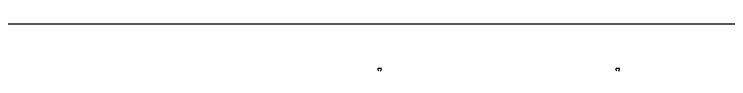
# Model space of a CAD drawing. Header units: millimetres. Extents: x 17311 to 801382, y -242618 to -104888.
# Drawn here: x 320311 to 323911, y -176457 to -176229 of the extents above; entities that cross this region are included whole.
import ezdxf

# ---------------------------------------------------------------- set-up
doc = ezdxf.new("R2010")
doc.units = ezdxf.units.MM
doc.header["$LTSCALE"] = 250
doc.linetypes.add('A2', pattern=[8, 2, -2, 2, -2])
doc.layers.add('A-FIN', color=6, linetype='Continuous')
doc.layers.add('C-1', color=252, linetype='Continuous')

msp = doc.modelspace()

# ---------------------------------------------------------------- linework, layer by layer
at = {"layer": 'A-FIN'}
msp.add_line((295060.7, -176229.5), (360660.7, -176229.5), dxfattribs=at)
at = {"layer": 'C-1', "linetype": 'A2'}
for p, q in [((322146.9, -176466.7), (322142.6, -176456.9)), ((322159.4, -176454.6), (322144.1, -176454.6)), ((322156.6, -176466.7), (322160.9, -176456.9)), ((323346.9, -176466.7), (323342.6, -176456.9)), ((323359.4, -176454.6), (323344.1, -176454.6)), ((323356.6, -176466.7), (323360.9, -176456.9))]:
    msp.add_line(p, q, dxfattribs=at)
for centre, start, end in [((322144.1, -176456.2), 90, 203.4287), ((322159.4, -176456.2), 336.5713, 90), ((323344.1, -176456.2), 90, 203.4287), ((323359.4, -176456.2), 336.5713, 90)]:
    msp.add_arc(centre, 1.62, start, end, dxfattribs=at)

doc.saveas('drawing.dxf')
